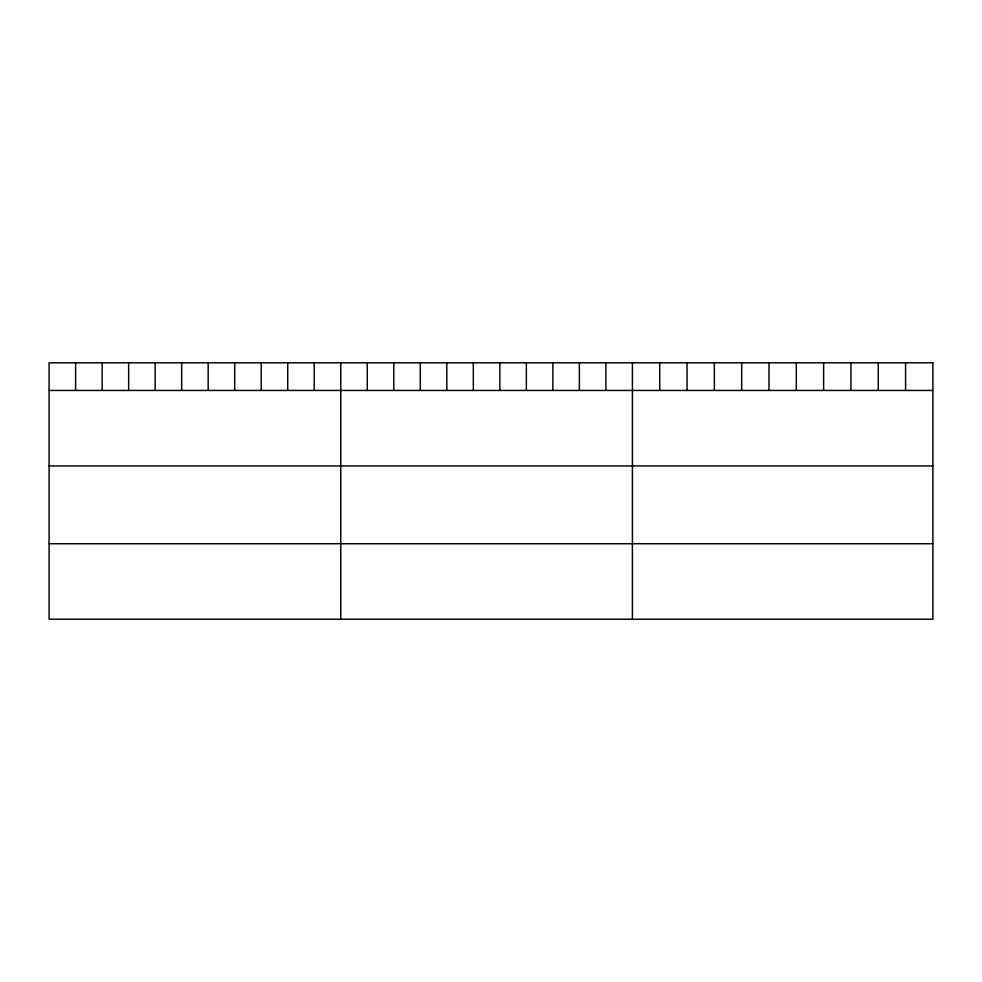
<?xml version="1.0" encoding="UTF-8"?>
<svg xmlns="http://www.w3.org/2000/svg" width="982" height="982" viewBox="0 0 982 982"><rect width="100%" height="100%" fill="white"/><g stroke="black" fill="none" stroke-linecap="round" stroke-linejoin="round"><path stroke-width="1.47" d="M49.1 390.443L932.9 390.443M49.1 465.947L932.9 465.947M49.1 543.721L932.9 543.721M905.588 362.788L905.588 390.443M878.264 362.788L878.264 390.443M850.952 362.788L850.952 390.443M823.628 362.788L823.628 390.443M796.316 362.788L796.316 390.443M768.992 362.788L768.992 390.443M741.68 362.788L741.68 390.443M714.356 362.788L714.356 390.443M687.044 362.788L687.044 390.443M659.72 362.788L659.72 390.443M632.408 362.788L632.408 619.212M605.894 362.788L605.894 390.443M579.38 362.788L579.38 390.443M552.866 362.788L552.866 390.443M526.352 362.788L526.352 390.443M499.838 362.788L499.838 390.443M473.324 362.788L473.324 390.443M446.81 362.788L446.81 390.443M420.296 362.788L420.296 390.443M393.782 362.788L393.782 390.443M367.268 362.788L367.268 390.443M340.754 362.788L340.754 619.212M314.24 362.788L314.24 390.443M287.726 362.788L287.726 390.443M261.212 362.788L261.212 390.443M234.698 362.788L234.698 390.443M208.184 362.788L208.184 390.443M181.67 362.788L181.67 390.443M155.156 362.788L155.156 390.443M128.642 362.788L128.642 390.443M102.128 362.788L102.128 390.443M75.614 362.788L75.614 390.443M932.9 362.788L49.1 362.788L49.1 619.212L932.9 619.212L932.9 362.788"/></g></svg>
